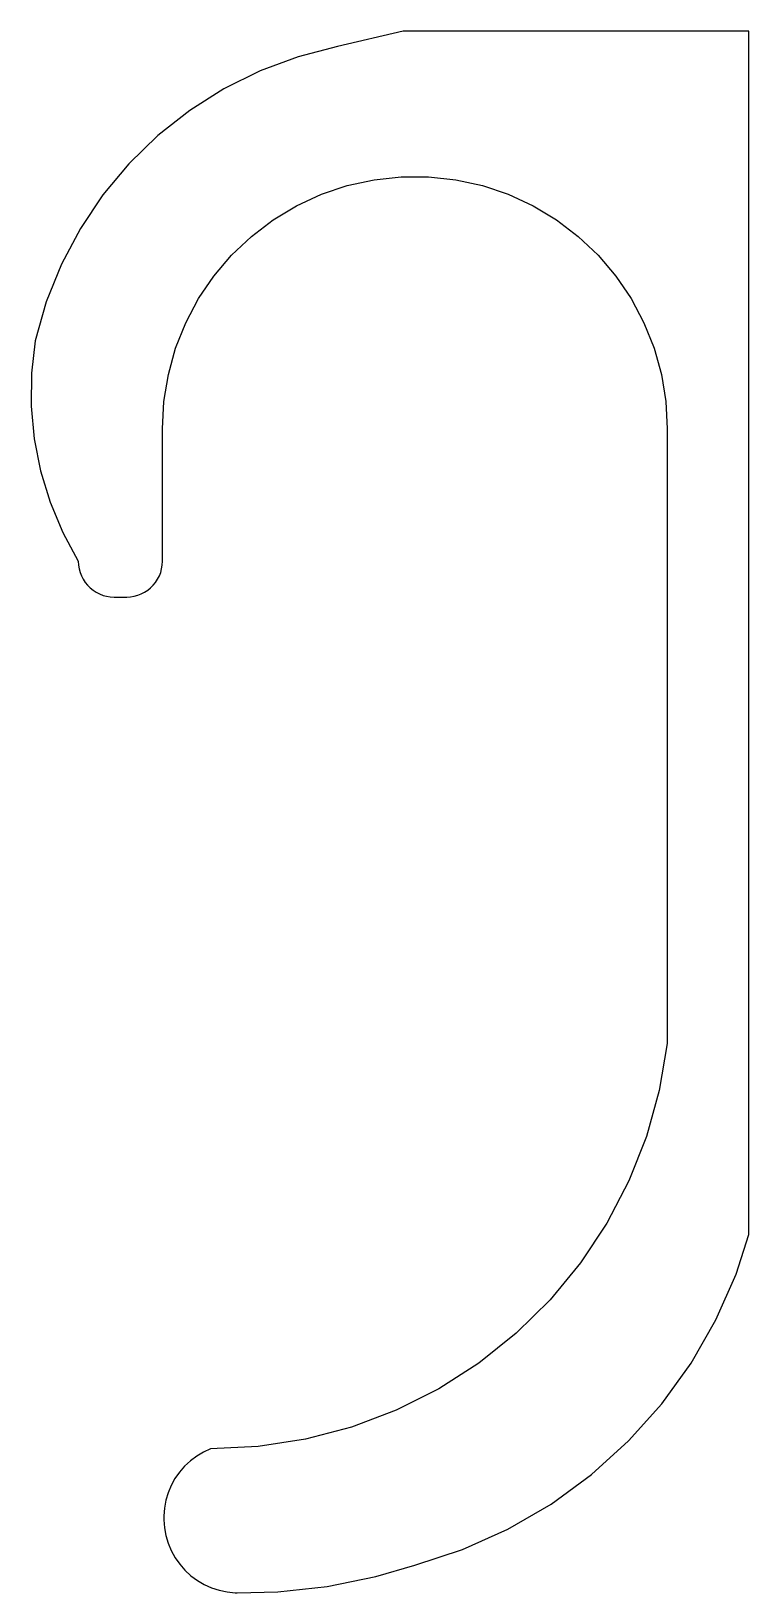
# Model space of a CAD drawing. Header units: metres. Extents: x -58.1 to -31, y -71.9 to -13.
import ezdxf

# ---------------------------------------------------------------- set-up
doc = ezdxf.new("R2010")
doc.units = ezdxf.units.M

msp = doc.modelspace()

# ---------------------------------------------------------------- linework, layer by layer
for p, q in [((-44.0363, -13), (-46.5234, -13.5814)), ((-31, -13), (-44.0363, -13)), ((-31, -58.3977), (-31, -13)), ((-48.0032, -13.9623), (-49.4355, -14.4946)), ((-46.5234, -13.5814), (-48.0032, -13.9623)), ((-49.4355, -14.4946), (-50.8048, -15.1725)), ((-50.8048, -15.1725), (-52.0965, -15.9889)), ((-52.0965, -15.9889), (-53.2965, -16.9348)), ((-53.2965, -16.9348), (-54.392, -18)), ((-54.392, -18), (-55.371, -19.1732)), ((-47.1263, -19.1527), (-46.149, -18.8234)), ((-46.149, -18.8234), (-45.1417, -18.6017)), ((-45.1417, -18.6017), (-44.1164, -18.4901)), ((-44.1164, -18.4901), (-43.0851, -18.4901)), ((-43.0851, -18.4901), (-42.0598, -18.6017)), ((-42.0598, -18.6017), (-41.0526, -18.8234)), ((-41.0526, -18.8234), (-40.0752, -19.1527)), ((-55.371, -19.1732), (-56.2231, -20.4415)), ((-48.0624, -19.5857), (-47.1263, -19.1527)), ((-40.0752, -19.1527), (-39.1392, -19.5857)), ((-48.9461, -20.1174), (-48.0624, -19.5857)), ((-39.1392, -19.5857), (-38.2555, -20.1174)), ((-56.2231, -20.4415), (-56.9391, -21.7914)), ((-49.7671, -20.7416), (-48.9461, -20.1174)), ((-38.2555, -20.1174), (-37.4344, -20.7416)), ((-50.5159, -21.4509), (-49.7671, -20.7416)), ((-37.4344, -20.7416), (-36.6857, -21.4509)), ((-56.9391, -21.7914), (-57.5112, -23.2082)), ((-51.1836, -22.2369), (-50.5159, -21.4509)), ((-36.6857, -21.4509), (-36.018, -22.2369)), ((-51.7623, -23.0905), (-51.1836, -22.2369)), ((-36.018, -22.2369), (-35.4392, -23.0905)), ((-57.5112, -23.2082), (-57.9333, -24.6768)), ((-52.2454, -24.0017), (-51.7623, -23.0905)), ((-35.4392, -23.0905), (-34.9561, -24.0017)), ((-52.6272, -24.9598), (-52.2454, -24.0017)), ((-34.9561, -24.0017), (-34.5744, -24.9598)), ((-57.9333, -24.6768), (-58.0673, -25.9064)), ((-52.9031, -25.9536), (-52.6272, -24.9598)), ((-34.5744, -24.9598), (-34.2985, -25.9536)), ((-58.0673, -25.9064), (-58.077, -27.1433)), ((-53.0699, -26.9713), (-52.9031, -25.9536)), ((-34.2985, -25.9536), (-34.1316, -26.9713)), ((-53.1258, -28.0012), (-53.0699, -26.9713)), ((-34.1316, -26.9713), (-34.0758, -28.0012)), ((-58.077, -27.1433), (-57.9623, -28.3749)), ((-53.1258, -33.0021), (-53.1258, -28.0012)), ((-34.0758, -28.0012), (-34.0758, -51.1967)), ((-57.9623, -28.3749), (-57.7242, -29.5888)), ((-57.7242, -29.5888), (-57.3654, -30.7725)), ((-57.3654, -30.7725), (-56.8893, -31.9141)), ((-56.8893, -31.9141), (-56.3008, -33.0021)), ((-56.3008, -33.0021), (-56.2934, -33.1431)), ((-56.2934, -33.1431), (-56.2713, -33.2826)), ((-56.2713, -33.2826), (-56.2347, -33.419)), ((-56.2347, -33.419), (-56.1841, -33.5508)), ((-56.1841, -33.5508), (-56.12, -33.6766)), ((-53.3065, -33.6766), (-53.2424, -33.5508)), ((-53.2424, -33.5508), (-53.1918, -33.419)), ((-53.1918, -33.419), (-53.1553, -33.2826)), ((-53.1553, -33.2826), (-53.1332, -33.1431)), ((-53.1332, -33.1431), (-53.1258, -33.0021)), ((-56.12, -33.6766), (-56.0431, -33.7951)), ((-56.0431, -33.7951), (-55.9543, -33.9048)), ((-55.9543, -33.9048), (-55.8544, -34.0047)), ((-55.8544, -34.0047), (-55.7447, -34.0935)), ((-55.7447, -34.0935), (-55.6262, -34.1704)), ((-55.6262, -34.1704), (-55.5004, -34.2345)), ((-53.9261, -34.2345), (-53.8003, -34.1704)), ((-53.8003, -34.1704), (-53.6819, -34.0935)), ((-53.6819, -34.0935), (-53.5721, -34.0047)), ((-53.5721, -34.0047), (-53.4723, -33.9048)), ((-53.4723, -33.9048), (-53.3834, -33.7951)), ((-53.3834, -33.7951), (-53.3065, -33.6766)), ((-55.5004, -34.2345), (-55.3686, -34.2852)), ((-55.3686, -34.2852), (-55.2322, -34.3217)), ((-55.2322, -34.3217), (-55.0927, -34.3438)), ((-55.0927, -34.3438), (-54.9517, -34.3512)), ((-54.9517, -34.3512), (-54.4748, -34.3512)), ((-54.4748, -34.3512), (-54.3338, -34.3438)), ((-54.3338, -34.3438), (-54.1944, -34.3217)), ((-54.1944, -34.3217), (-54.058, -34.2851)), ((-54.058, -34.2851), (-53.9261, -34.2345)), ((-34.0758, -51.1967), (-34.3773, -52.9714)), ((-34.3773, -52.9714), (-34.8616, -54.7051)), ((-34.8616, -54.7051), (-35.5235, -56.3792)), ((-35.5235, -56.3792), (-36.3558, -57.9754)), ((-36.3558, -57.9754), (-37.3494, -59.4764)), ((-31.4794, -59.8939), (-31, -58.3977)), ((-37.3494, -59.4764), (-38.4937, -60.866)), ((-32.2398, -61.6198), (-31.4794, -59.8939)), ((-38.4937, -60.866), (-39.7762, -62.1292)), ((-33.1767, -63.2567), (-32.2398, -61.6198)), ((-39.7762, -62.1292), (-41.183, -63.2523)), ((-41.183, -63.2523), (-42.699, -64.2231)), ((-34.2798, -64.7863), (-33.1767, -63.2567)), ((-42.699, -64.2231), (-44.3076, -65.0311)), ((-35.5371, -66.1921), (-34.2798, -64.7863)), ((-44.3076, -65.0311), (-45.9915, -65.6674)), ((-45.9915, -65.6674), (-47.7324, -66.1254)), ((-51.3095, -66.4881), (-51.5787, -66.6131)), ((-49.5115, -66.4), (-51.3095, -66.4881)), ((-47.7324, -66.1254), (-49.5115, -66.4)), ((-36.9346, -67.4586), (-35.5371, -66.1921)), ((-52.2875, -67.1467), (-52.482, -67.3709)), ((-52.0704, -66.9442), (-52.2875, -67.1467)), ((-51.8333, -66.7657), (-52.0704, -66.9442)), ((-51.5787, -66.6131), (-51.8333, -66.7657)), ((-52.6519, -67.6143), (-52.7952, -67.8743)), ((-52.482, -67.3709), (-52.6519, -67.6143)), ((-38.457, -68.5717), (-36.9346, -67.4586)), ((-52.9104, -68.1479), (-52.9962, -68.432)), ((-52.7952, -67.8743), (-52.9104, -68.1479)), ((-53.0517, -68.7236), (-53.0761, -69.0195)), ((-52.9962, -68.432), (-53.0517, -68.7236)), ((-40.0877, -69.5193), (-38.457, -68.5717)), ((-53.0761, -69.0195), (-53.0772, -69.0803)), ((-53.0772, -69.0803), (-53.0767, -69.1629)), ((-53.0767, -69.1629), (-53.054, -69.4649)), ((-53.054, -69.4649), (-52.9991, -69.7627)), ((-41.8085, -70.291), (-40.0877, -69.5193)), ((-52.9991, -69.7627), (-52.9125, -70.0529)), ((-52.9125, -70.0529), (-52.7953, -70.3321)), ((-52.7953, -70.3321), (-52.6488, -70.5971)), ((-52.6488, -70.5971), (-52.4747, -70.8449)), ((-43.6008, -70.8783), (-41.8085, -70.291)), ((-52.4747, -70.8449), (-52.2751, -71.0726)), ((-52.2751, -71.0726), (-52.0521, -71.2775)), ((-52.0521, -71.2775), (-51.8085, -71.4573)), ((-45.0715, -71.3104), (-43.6008, -70.8783)), ((-51.8085, -71.4573), (-51.5469, -71.61)), ((-51.5469, -71.61), (-51.2705, -71.7337)), ((-51.2705, -71.7337), (-50.9824, -71.827)), ((-50.9824, -71.827), (-50.686, -71.8889)), ((-48.7695, -71.8859), (-46.9071, -71.6844)), ((-46.9071, -71.6844), (-45.0715, -71.3104)), ((-50.686, -71.8889), (-50.3846, -71.9186)), ((-50.3846, -71.9186), (-50.302, -71.9211)), ((-50.302, -71.9211), (-48.7695, -71.8859))]:
    msp.add_line(p, q)

doc.saveas('drawing.dxf')
